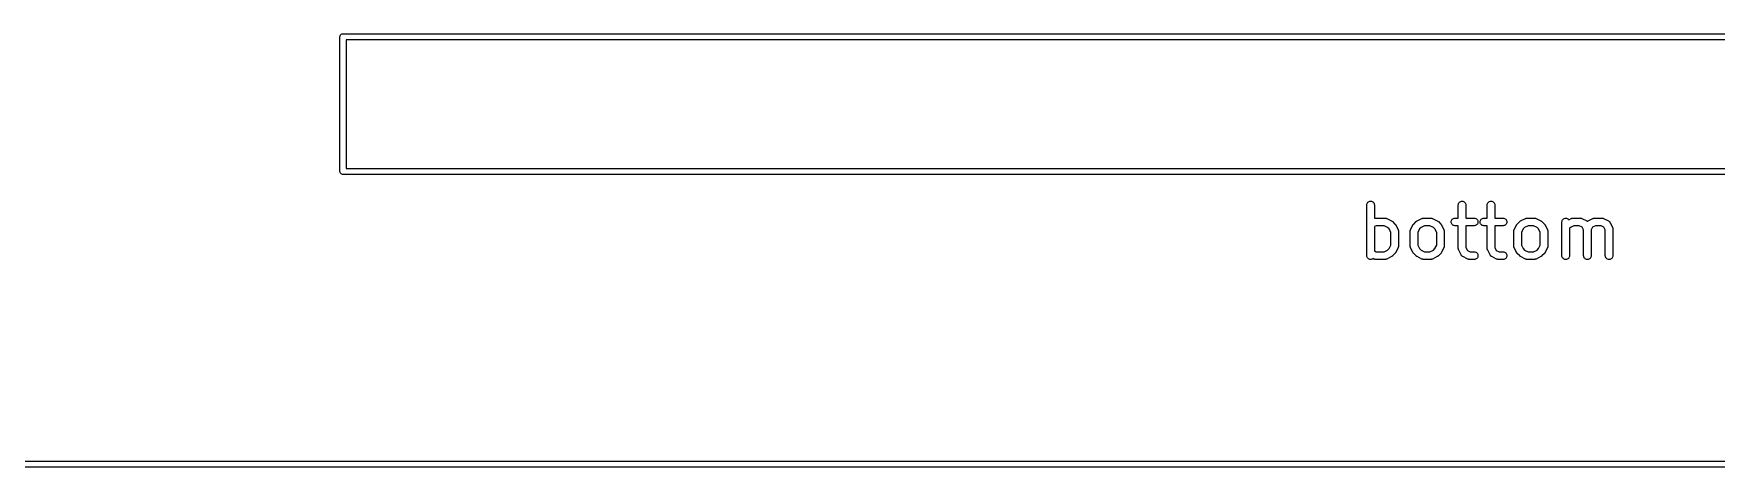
# Model space of a CAD drawing. Extents: x 60 to 191, y -145 to -39.
# Drawn here: x 92.89 to 126.14, y -144.84 to -136.28 of the extents above; entities that cross this region are included whole.
import ezdxf

# ---------------------------------------------------------------- set-up
doc = ezdxf.new("R2010")
doc.units = 0
doc.header["$MEASUREMENT"] = 0
doc.layers.add('BLACK', color=7, linetype='CONTINUOUS')

msp = doc.modelspace()

# ---------------------------------------------------------------- linework, layer by layer
at = {"layer": 'BLACK', "linetype": 'CONTINUOUS'}
for p, q in [((98.9397, -136.338), (98.9409, -136.326)), ((98.94, -136.341), (98.9397, -136.338)), ((98.94, -138.995), (98.94, -136.341)), ((98.9409, -136.326), (98.9443, -136.315)), ((98.9443, -136.315), (98.9499, -136.305)), ((98.9499, -136.305), (98.9574, -136.295)), ((98.9574, -136.295), (98.9665, -136.288)), ((98.9665, -136.288), (98.9769, -136.282)), ((98.9769, -136.282), (98.9882, -136.279)), ((98.9882, -136.279), (98.9971, -136.278)), ((98.9971, -136.278), (99, -136.278)), ((99, -136.278), (99.0029, -136.278)), ((99.0029, -136.278), (147.317, -136.278)), ((99.06, -136.398), (99.06, -138.938)), ((147.26, -136.398), (99.06, -136.398)), ((98.9397, -138.998), (98.94, -138.995)), ((98.9409, -139.01), (98.9397, -138.998)), ((98.9443, -139.021), (98.9409, -139.01)), ((99.06, -138.938), (147.26, -138.938)), ((98.9499, -139.031), (98.9443, -139.021)), ((98.9574, -139.041), (98.9499, -139.031)), ((98.9665, -139.048), (98.9574, -139.041)), ((98.9769, -139.054), (98.9665, -139.048)), ((98.9882, -139.057), (98.9769, -139.054)), ((98.9971, -139.058), (98.9882, -139.057)), ((99, -139.058), (98.9971, -139.058)), ((98.9971, -139.058), (98.9971, -139.058)), ((99.0029, -139.058), (99, -139.058)), ((147.317, -139.058), (99.0029, -139.058)), ((119.234, -139.659), (119.235, -139.645)), ((119.234, -139.66), (119.234, -139.659)), ((119.234, -140.66), (119.234, -139.66)), ((119.235, -139.645), (119.24, -139.631)), ((119.24, -139.631), (119.247, -139.618)), ((119.247, -139.618), (119.256, -139.607)), ((119.256, -139.607), (119.268, -139.598)), ((119.268, -139.598), (119.281, -139.591)), ((119.281, -139.591), (119.295, -139.587)), ((119.295, -139.587), (119.309, -139.585)), ((119.309, -139.585), (119.324, -139.587)), ((119.324, -139.587), (119.338, -139.591)), ((119.338, -139.591), (119.351, -139.598)), ((119.351, -139.598), (119.362, -139.608)), ((119.362, -139.608), (119.371, -139.619)), ((119.371, -139.619), (119.378, -139.632)), ((119.378, -139.632), (119.382, -139.646)), ((119.382, -139.646), (119.384, -139.66)), ((119.384, -139.66), (119.384, -139.922)), ((121.043, -139.659), (121.045, -139.645)), ((121.043, -139.66), (121.043, -139.659)), ((121.043, -139.919), (121.043, -139.66)), ((121.045, -139.645), (121.049, -139.631)), ((121.049, -139.631), (121.056, -139.618)), ((121.056, -139.618), (121.066, -139.607)), ((121.066, -139.607), (121.077, -139.598)), ((121.077, -139.598), (121.09, -139.591)), ((121.09, -139.591), (121.104, -139.587)), ((121.104, -139.587), (121.119, -139.585)), ((121.119, -139.585), (121.133, -139.587)), ((121.133, -139.587), (121.147, -139.591)), ((121.147, -139.591), (121.16, -139.598)), ((121.16, -139.598), (121.172, -139.608)), ((121.172, -139.608), (121.181, -139.619)), ((121.181, -139.619), (121.188, -139.632)), ((121.188, -139.632), (121.192, -139.646)), ((121.192, -139.646), (121.193, -139.66)), ((121.193, -139.66), (121.193, -139.919)), ((121.615, -139.659), (121.616, -139.645)), ((121.615, -139.66), (121.615, -139.659)), ((121.615, -139.919), (121.615, -139.66)), ((121.616, -139.645), (121.621, -139.631)), ((121.621, -139.631), (121.628, -139.618)), ((121.628, -139.618), (121.637, -139.607)), ((121.637, -139.607), (121.649, -139.598)), ((121.649, -139.598), (121.662, -139.591)), ((121.662, -139.591), (121.676, -139.587)), ((121.676, -139.587), (121.69, -139.585)), ((121.69, -139.585), (121.705, -139.587)), ((121.705, -139.587), (121.719, -139.591)), ((121.719, -139.591), (121.732, -139.598)), ((121.732, -139.598), (121.743, -139.608)), ((121.743, -139.608), (121.752, -139.619)), ((121.752, -139.619), (121.759, -139.632)), ((121.759, -139.632), (121.763, -139.646)), ((121.763, -139.646), (121.765, -139.66)), ((121.765, -139.66), (121.765, -139.919)), ((119.384, -139.922), (119.385, -139.921)), ((119.385, -139.921), (119.387, -139.921)), ((119.387, -139.921), (119.39, -139.92)), ((119.39, -139.92), (119.395, -139.92)), ((119.395, -139.92), (119.4, -139.919)), ((119.4, -139.919), (119.402, -139.919)), ((119.402, -139.919), (119.404, -139.919)), ((119.404, -139.919), (119.595, -139.919)), ((119.595, -139.919), (119.596, -139.919)), ((119.596, -139.919), (119.598, -139.919)), ((119.598, -139.919), (119.6, -139.919)), ((119.6, -139.919), (119.605, -139.92)), ((119.605, -139.92), (119.61, -139.92)), ((119.61, -139.92), (119.612, -139.921)), ((119.612, -139.921), (119.614, -139.921)), ((119.614, -139.921), (119.619, -139.923)), ((119.619, -139.923), (119.624, -139.925)), ((119.624, -139.925), (119.626, -139.926)), ((119.626, -139.926), (119.628, -139.927)), ((119.628, -139.927), (119.723, -139.974)), ((119.723, -139.974), (119.724, -139.975)), ((119.724, -139.975), (119.728, -139.977)), ((119.728, -139.977), (119.732, -139.979)), ((119.732, -139.979), (119.734, -139.981)), ((119.734, -139.981), (119.737, -139.983)), ((119.737, -139.983), (119.74, -139.986)), ((119.74, -139.986), (119.743, -139.988)), ((119.743, -139.988), (119.79, -140.036)), ((120.161, -140.036), (120.208, -139.988)), ((120.208, -139.988), (120.209, -139.988)), ((120.209, -139.988), (120.212, -139.985)), ((120.212, -139.985), (120.215, -139.982)), ((120.215, -139.982), (120.218, -139.98)), ((120.218, -139.98), (120.22, -139.978)), ((120.22, -139.978), (120.224, -139.976)), ((120.224, -139.976), (120.228, -139.974)), ((120.228, -139.974), (120.323, -139.927)), ((120.323, -139.927), (120.324, -139.926)), ((120.324, -139.926), (120.326, -139.925)), ((120.326, -139.925), (120.328, -139.924)), ((120.328, -139.924), (120.333, -139.923)), ((120.333, -139.923), (120.338, -139.921)), ((120.338, -139.921), (120.34, -139.921)), ((120.34, -139.921), (120.342, -139.92)), ((120.342, -139.92), (120.347, -139.92)), ((120.347, -139.92), (120.352, -139.919)), ((120.352, -139.919), (120.354, -139.919)), ((120.354, -139.919), (120.356, -139.919)), ((120.356, -139.919), (120.499, -139.919)), ((120.499, -139.919), (120.5, -139.919)), ((120.5, -139.919), (120.503, -139.919)), ((120.503, -139.919), (120.505, -139.919)), ((120.505, -139.919), (120.51, -139.92)), ((120.51, -139.92), (120.515, -139.92)), ((120.515, -139.92), (120.517, -139.921)), ((120.517, -139.921), (120.519, -139.921)), ((120.519, -139.921), (120.524, -139.923)), ((120.524, -139.923), (120.529, -139.925)), ((120.529, -139.925), (120.531, -139.926)), ((120.531, -139.926), (120.533, -139.927)), ((120.533, -139.927), (120.628, -139.974)), ((120.628, -139.974), (120.629, -139.975)), ((120.629, -139.975), (120.633, -139.977)), ((120.633, -139.977), (120.636, -139.979)), ((120.636, -139.979), (120.639, -139.981)), ((120.639, -139.981), (120.641, -139.983)), ((120.641, -139.983), (120.644, -139.986)), ((120.644, -139.986), (120.648, -139.988)), ((120.648, -139.988), (120.695, -140.036)), ((120.901, -139.993), (120.902, -139.979)), ((120.902, -140.008), (120.901, -139.993)), ((120.902, -139.979), (120.906, -139.965)), ((120.906, -140.022), (120.902, -140.008)), ((120.906, -139.965), (120.913, -139.952)), ((120.913, -139.952), (120.923, -139.94)), ((120.923, -139.94), (120.934, -139.931)), ((120.934, -139.931), (120.947, -139.924)), ((120.947, -139.924), (120.961, -139.92)), ((120.961, -139.92), (120.976, -139.919)), ((120.976, -139.919), (121.043, -139.919)), ((121.193, -139.919), (121.356, -139.919)), ((121.356, -139.919), (121.358, -139.919)), ((121.358, -139.919), (121.372, -139.92)), ((121.372, -139.92), (121.386, -139.925)), ((121.386, -139.925), (121.399, -139.932)), ((121.399, -139.932), (121.41, -139.941)), ((121.41, -139.941), (121.419, -139.953)), ((121.419, -139.953), (121.426, -139.966)), ((121.426, -139.966), (121.43, -139.98)), ((121.43, -140.009), (121.426, -140.023)), ((121.43, -139.98), (121.431, -139.994)), ((121.431, -139.994), (121.43, -140.009)), ((121.472, -139.993), (121.473, -139.979)), ((121.473, -140.008), (121.472, -139.993)), ((121.473, -139.979), (121.478, -139.965)), ((121.477, -140.022), (121.473, -140.008)), ((121.478, -139.965), (121.485, -139.952)), ((121.485, -139.952), (121.494, -139.94)), ((121.494, -139.94), (121.505, -139.931)), ((121.505, -139.931), (121.518, -139.924)), ((121.518, -139.924), (121.532, -139.92)), ((121.532, -139.92), (121.547, -139.919)), ((121.547, -139.919), (121.615, -139.919)), ((121.765, -139.919), (121.928, -139.919)), ((121.928, -139.919), (121.929, -139.919)), ((121.929, -139.919), (121.943, -139.92)), ((121.943, -139.92), (121.957, -139.925)), ((121.957, -139.925), (121.97, -139.932)), ((121.97, -139.932), (121.981, -139.941)), ((121.981, -139.941), (121.991, -139.953)), ((121.991, -139.953), (121.997, -139.966)), ((121.997, -139.966), (122.002, -139.98)), ((122.001, -140.009), (121.997, -140.023)), ((122.003, -139.994), (122.001, -140.009)), ((122.002, -139.98), (122.003, -139.994)), ((122.208, -140.036), (122.256, -139.988)), ((122.256, -139.988), (122.257, -139.988)), ((122.257, -139.988), (122.26, -139.985)), ((122.26, -139.985), (122.263, -139.982)), ((122.263, -139.982), (122.266, -139.98)), ((122.266, -139.98), (122.268, -139.978)), ((122.268, -139.978), (122.272, -139.976)), ((122.272, -139.976), (122.275, -139.974)), ((122.275, -139.974), (122.371, -139.927)), ((122.371, -139.926), (122.374, -139.925)), ((122.371, -139.927), (122.371, -139.926)), ((122.374, -139.925), (122.376, -139.924)), ((122.376, -139.924), (122.38, -139.923)), ((122.38, -139.923), (122.385, -139.921)), ((122.385, -139.921), (122.387, -139.921)), ((122.387, -139.921), (122.39, -139.92)), ((122.39, -139.92), (122.395, -139.92)), ((122.395, -139.92), (122.4, -139.919)), ((122.4, -139.919), (122.402, -139.919)), ((122.402, -139.919), (122.404, -139.919)), ((122.404, -139.919), (122.547, -139.919)), ((122.547, -139.919), (122.548, -139.919)), ((122.548, -139.919), (122.55, -139.919)), ((122.55, -139.919), (122.552, -139.919)), ((122.552, -139.919), (122.557, -139.92)), ((122.557, -139.92), (122.563, -139.92)), ((122.563, -139.92), (122.565, -139.921)), ((122.565, -139.921), (122.567, -139.921)), ((122.567, -139.921), (122.572, -139.923)), ((122.572, -139.923), (122.576, -139.925)), ((122.576, -139.925), (122.578, -139.926)), ((122.578, -139.926), (122.58, -139.927)), ((122.58, -139.927), (122.676, -139.974)), ((122.676, -139.974), (122.677, -139.975)), ((122.677, -139.975), (122.68, -139.977)), ((122.68, -139.977), (122.684, -139.979)), ((122.684, -139.979), (122.686, -139.981)), ((122.686, -139.981), (122.689, -139.983)), ((122.689, -139.983), (122.692, -139.986)), ((122.692, -139.986), (122.695, -139.988)), ((122.695, -139.988), (122.743, -140.036)), ((123.091, -139.993), (123.093, -139.978)), ((123.091, -139.994), (123.091, -139.993)), ((123.091, -140.66), (123.091, -139.994)), ((123.093, -139.978), (123.097, -139.964)), ((123.097, -139.964), (123.104, -139.951)), ((123.104, -139.951), (123.114, -139.94)), ((123.114, -139.94), (123.125, -139.931)), ((123.125, -139.931), (123.138, -139.924)), ((123.138, -139.924), (123.152, -139.92)), ((123.152, -139.92), (123.167, -139.919)), ((123.167, -139.919), (123.181, -139.92)), ((123.181, -139.92), (123.195, -139.925)), ((123.195, -139.925), (123.208, -139.932)), ((123.208, -139.932), (123.219, -139.941)), ((123.219, -139.941), (123.227, -139.951)), ((123.227, -139.951), (123.275, -139.927)), ((123.275, -139.927), (123.276, -139.926)), ((123.276, -139.926), (123.278, -139.925)), ((123.278, -139.925), (123.28, -139.924)), ((123.28, -139.924), (123.285, -139.923)), ((123.285, -139.923), (123.29, -139.921)), ((123.29, -139.921), (123.292, -139.921)), ((123.292, -139.921), (123.294, -139.92)), ((123.294, -139.92), (123.299, -139.92)), ((123.299, -139.92), (123.304, -139.919)), ((123.304, -139.919), (123.307, -139.919)), ((123.307, -139.919), (123.309, -139.919)), ((123.309, -139.919), (123.452, -139.919)), ((123.452, -139.919), (123.453, -139.919)), ((123.453, -139.919), (123.455, -139.919)), ((123.455, -139.919), (123.457, -139.919)), ((123.457, -139.919), (123.462, -139.92)), ((123.462, -139.92), (123.467, -139.92)), ((123.467, -139.92), (123.469, -139.921)), ((123.469, -139.921), (123.472, -139.921)), ((123.472, -139.921), (123.476, -139.923)), ((123.476, -139.923), (123.481, -139.925)), ((123.481, -139.925), (123.483, -139.926)), ((123.483, -139.926), (123.485, -139.927)), ((123.485, -139.927), (123.58, -139.974)), ((123.58, -139.974), (123.581, -139.975)), ((123.581, -139.975), (123.583, -139.976)), ((123.583, -139.976), (123.584, -139.976)), ((123.584, -139.976), (123.589, -139.98)), ((123.589, -139.98), (123.594, -139.983)), ((123.594, -139.983), (123.595, -139.984)), ((123.595, -139.983), (123.596, -139.982)), ((123.595, -139.984), (123.595, -139.983)), ((123.596, -139.982), (123.601, -139.979)), ((123.601, -139.979), (123.606, -139.976)), ((123.606, -139.976), (123.607, -139.975)), ((123.607, -139.975), (123.609, -139.974)), ((123.609, -139.974), (123.704, -139.927)), ((123.704, -139.927), (123.705, -139.926)), ((123.705, -139.926), (123.707, -139.925)), ((123.707, -139.925), (123.709, -139.924)), ((123.709, -139.924), (123.714, -139.923)), ((123.714, -139.923), (123.719, -139.921)), ((123.719, -139.921), (123.721, -139.921)), ((123.721, -139.921), (123.723, -139.92)), ((123.723, -139.92), (123.728, -139.92)), ((123.728, -139.92), (123.733, -139.919)), ((123.733, -139.919), (123.735, -139.919)), ((123.735, -139.919), (123.737, -139.919)), ((123.737, -139.919), (123.88, -139.919)), ((123.88, -139.919), (123.881, -139.919)), ((123.881, -139.919), (123.884, -139.919)), ((123.884, -139.919), (123.886, -139.919)), ((123.886, -139.919), (123.891, -139.92)), ((123.891, -139.92), (123.896, -139.92)), ((123.896, -139.92), (123.898, -139.921)), ((123.898, -139.921), (123.9, -139.921)), ((123.9, -139.921), (123.905, -139.923)), ((123.905, -139.923), (123.91, -139.925)), ((123.91, -139.925), (123.912, -139.926)), ((123.912, -139.926), (123.914, -139.927)), ((123.914, -139.927), (124.009, -139.974)), ((124.009, -139.974), (124.01, -139.975)), ((124.01, -139.975), (124.011, -139.976)), ((124.011, -139.976), (124.013, -139.976)), ((124.013, -139.976), (124.017, -139.98)), ((124.017, -139.98), (124.022, -139.983)), ((124.022, -139.983), (124.023, -139.984)), ((124.023, -139.984), (124.025, -139.985)), ((124.025, -139.985), (124.029, -139.989)), ((124.029, -139.989), (124.033, -139.993)), ((124.033, -139.993), (124.034, -139.994)), ((124.034, -139.994), (124.035, -139.995)), ((124.035, -139.995), (124.038, -140)), ((124.038, -140), (124.041, -140.005)), ((124.041, -140.005), (124.042, -140.006)), ((124.042, -140.006), (124.043, -140.008)), ((124.043, -140.008), (124.09, -140.103)), ((119.422, -140.069), (119.384, -140.088)), ((119.384, -140.088), (119.384, -140.566)), ((119.577, -140.069), (119.422, -140.069)), ((119.645, -140.103), (119.577, -140.069)), ((119.676, -140.133), (119.645, -140.103)), ((119.71, -140.202), (119.676, -140.133)), ((119.71, -140.452), (119.71, -140.202)), ((119.79, -140.036), (119.791, -140.037)), ((119.791, -140.037), (119.794, -140.04)), ((119.794, -140.04), (119.797, -140.043)), ((119.797, -140.043), (119.798, -140.046)), ((119.798, -140.046), (119.8, -140.048)), ((119.8, -140.048), (119.802, -140.052)), ((119.802, -140.052), (119.805, -140.055)), ((119.805, -140.055), (119.852, -140.151)), ((119.852, -140.151), (119.853, -140.152)), ((119.853, -140.152), (119.853, -140.154)), ((119.853, -140.154), (119.854, -140.156)), ((119.854, -140.156), (119.856, -140.161)), ((119.856, -140.161), (119.858, -140.165)), ((119.858, -140.165), (119.858, -140.168)), ((119.858, -140.168), (119.859, -140.17)), ((119.859, -140.17), (119.859, -140.175)), ((119.859, -140.175), (119.86, -140.18)), ((119.86, -140.18), (119.86, -140.182)), ((119.86, -140.182), (119.86, -140.184)), ((119.86, -140.184), (119.86, -140.47)), ((120.091, -140.179), (120.092, -140.174)), ((120.091, -140.181), (120.091, -140.179)), ((120.091, -140.183), (120.091, -140.181)), ((120.091, -140.184), (120.091, -140.183)), ((120.091, -140.47), (120.091, -140.184)), ((120.092, -140.174), (120.093, -140.169)), ((120.093, -140.166), (120.094, -140.164)), ((120.093, -140.169), (120.093, -140.166)), ((120.094, -140.164), (120.096, -140.16)), ((120.096, -140.16), (120.097, -140.155)), ((120.097, -140.155), (120.098, -140.153)), ((120.098, -140.153), (120.099, -140.151)), ((120.099, -140.151), (120.147, -140.055)), ((120.147, -140.054), (120.149, -140.051)), ((120.147, -140.055), (120.147, -140.054)), ((120.149, -140.051), (120.151, -140.047)), ((120.151, -140.047), (120.153, -140.045)), ((120.153, -140.045), (120.155, -140.042)), ((120.155, -140.042), (120.158, -140.039)), ((120.158, -140.039), (120.161, -140.036)), ((120.275, -140.133), (120.241, -140.202)), ((120.241, -140.202), (120.241, -140.452)), ((120.306, -140.103), (120.275, -140.133)), ((120.374, -140.069), (120.306, -140.103)), ((120.482, -140.069), (120.374, -140.069)), ((120.55, -140.103), (120.482, -140.069)), ((120.581, -140.133), (120.55, -140.103)), ((120.615, -140.202), (120.581, -140.133)), ((120.615, -140.452), (120.615, -140.202)), ((120.695, -140.036), (120.696, -140.037)), ((120.696, -140.037), (120.699, -140.04)), ((120.699, -140.04), (120.701, -140.043)), ((120.701, -140.043), (120.703, -140.046)), ((120.703, -140.046), (120.705, -140.048)), ((120.705, -140.048), (120.707, -140.052)), ((120.707, -140.052), (120.709, -140.055)), ((120.709, -140.055), (120.757, -140.151)), ((120.757, -140.151), (120.757, -140.152)), ((120.757, -140.152), (120.758, -140.154)), ((120.758, -140.154), (120.759, -140.156)), ((120.759, -140.156), (120.761, -140.161)), ((120.761, -140.161), (120.762, -140.165)), ((120.762, -140.165), (120.763, -140.168)), ((120.763, -140.168), (120.763, -140.17)), ((120.763, -140.17), (120.764, -140.175)), ((120.764, -140.175), (120.765, -140.18)), ((120.765, -140.18), (120.765, -140.182)), ((120.765, -140.182), (120.765, -140.184)), ((120.765, -140.184), (120.765, -140.47)), ((120.913, -140.035), (120.906, -140.022)), ((120.922, -140.046), (120.913, -140.035)), ((120.933, -140.056), (120.922, -140.046)), ((120.946, -140.063), (120.933, -140.056)), ((120.96, -140.067), (120.946, -140.063)), ((120.974, -140.069), (120.96, -140.067)), ((120.976, -140.069), (120.974, -140.069)), ((121.043, -140.069), (120.976, -140.069)), ((121.043, -140.518), (121.043, -140.069)), ((121.356, -140.069), (121.193, -140.069)), ((121.193, -140.069), (121.193, -140.5)), ((121.371, -140.067), (121.356, -140.069)), ((121.385, -140.063), (121.371, -140.067)), ((121.398, -140.056), (121.385, -140.063)), ((121.409, -140.047), (121.398, -140.056)), ((121.419, -140.036), (121.409, -140.047)), ((121.426, -140.023), (121.419, -140.036)), ((121.484, -140.035), (121.477, -140.022)), ((121.493, -140.046), (121.484, -140.035)), ((121.505, -140.056), (121.493, -140.046)), ((121.517, -140.063), (121.505, -140.056)), ((121.531, -140.067), (121.517, -140.063)), ((121.546, -140.069), (121.531, -140.067)), ((121.547, -140.069), (121.546, -140.069)), ((121.615, -140.069), (121.547, -140.069)), ((121.615, -140.518), (121.615, -140.069)), ((121.928, -140.069), (121.765, -140.069)), ((121.765, -140.069), (121.765, -140.5)), ((121.942, -140.067), (121.928, -140.069)), ((121.956, -140.063), (121.942, -140.067)), ((121.969, -140.056), (121.956, -140.063)), ((121.981, -140.047), (121.969, -140.056)), ((121.99, -140.036), (121.981, -140.047)), ((121.997, -140.023), (121.99, -140.036)), ((122.139, -140.179), (122.14, -140.174)), ((122.139, -140.181), (122.139, -140.179)), ((122.139, -140.183), (122.139, -140.181)), ((122.139, -140.184), (122.139, -140.183)), ((122.139, -140.47), (122.139, -140.184)), ((122.14, -140.169), (122.141, -140.166)), ((122.14, -140.174), (122.14, -140.169)), ((122.141, -140.164), (122.143, -140.16)), ((122.141, -140.166), (122.141, -140.164)), ((122.143, -140.16), (122.145, -140.155)), ((122.145, -140.155), (122.146, -140.153)), ((122.146, -140.153), (122.147, -140.151)), ((122.147, -140.151), (122.194, -140.055)), ((122.194, -140.055), (122.195, -140.054)), ((122.195, -140.054), (122.197, -140.051)), ((122.197, -140.051), (122.199, -140.047)), ((122.199, -140.047), (122.201, -140.045)), ((122.201, -140.045), (122.203, -140.042)), ((122.203, -140.042), (122.206, -140.039)), ((122.206, -140.039), (122.208, -140.036)), ((122.323, -140.133), (122.289, -140.202)), ((122.289, -140.202), (122.289, -140.452)), ((122.353, -140.103), (122.323, -140.133)), ((122.422, -140.069), (122.353, -140.103)), ((122.529, -140.069), (122.422, -140.069)), ((122.598, -140.103), (122.529, -140.069)), ((122.628, -140.133), (122.598, -140.103)), ((122.662, -140.202), (122.628, -140.133)), ((122.662, -140.452), (122.662, -140.202)), ((122.743, -140.036), (122.744, -140.037)), ((122.744, -140.037), (122.746, -140.04)), ((122.746, -140.04), (122.749, -140.043)), ((122.749, -140.043), (122.751, -140.046)), ((122.751, -140.046), (122.753, -140.048)), ((122.753, -140.048), (122.755, -140.052)), ((122.755, -140.052), (122.757, -140.055)), ((122.757, -140.055), (122.805, -140.151)), ((122.805, -140.151), (122.805, -140.152)), ((122.805, -140.152), (122.806, -140.154)), ((122.806, -140.154), (122.807, -140.156)), ((122.807, -140.156), (122.808, -140.161)), ((122.808, -140.161), (122.81, -140.165)), ((122.81, -140.165), (122.81, -140.168)), ((122.81, -140.168), (122.811, -140.17)), ((122.811, -140.17), (122.812, -140.175)), ((122.812, -140.175), (122.812, -140.18)), ((122.812, -140.18), (122.812, -140.182)), ((122.812, -140.182), (122.812, -140.184)), ((122.812, -140.184), (122.812, -140.47)), ((123.258, -140.103), (123.241, -140.12)), ((123.241, -140.12), (123.241, -140.66)), ((123.327, -140.069), (123.258, -140.103)), ((123.434, -140.069), (123.327, -140.069)), ((123.491, -140.097), (123.434, -140.069)), ((123.52, -140.154), (123.491, -140.097)), ((123.52, -140.66), (123.52, -140.154)), ((123.698, -140.097), (123.67, -140.154)), ((123.67, -140.154), (123.67, -140.66)), ((123.755, -140.069), (123.698, -140.097)), ((123.863, -140.069), (123.755, -140.069)), ((123.92, -140.097), (123.863, -140.069)), ((123.948, -140.154), (123.92, -140.097)), ((123.948, -140.66), (123.948, -140.154)), ((124.09, -140.103), (124.091, -140.104)), ((124.091, -140.104), (124.091, -140.106)), ((124.091, -140.106), (124.092, -140.108)), ((124.092, -140.108), (124.094, -140.113)), ((124.094, -140.113), (124.096, -140.118)), ((124.096, -140.118), (124.096, -140.12)), ((124.096, -140.12), (124.097, -140.122)), ((124.097, -140.122), (124.097, -140.127)), ((124.097, -140.127), (124.098, -140.132)), ((124.098, -140.132), (124.098, -140.134)), ((124.098, -140.134), (124.098, -140.137)), ((124.098, -140.137), (124.098, -140.66)), ((119.235, -140.675), (119.234, -140.66)), ((119.384, -140.566), (119.422, -140.585)), ((119.422, -140.585), (119.577, -140.585)), ((119.577, -140.585), (119.645, -140.551)), ((119.645, -140.551), (119.676, -140.521)), ((119.676, -140.521), (119.71, -140.452)), ((119.733, -140.674), (119.731, -140.676)), ((119.736, -140.672), (119.733, -140.674)), ((119.739, -140.669), (119.736, -140.672)), ((119.742, -140.667), (119.739, -140.669)), ((119.743, -140.666), (119.742, -140.667)), ((119.79, -140.618), (119.743, -140.666)), ((119.793, -140.615), (119.79, -140.618)), ((119.796, -140.612), (119.793, -140.615)), ((119.798, -140.609), (119.796, -140.612)), ((119.8, -140.607), (119.798, -140.609)), ((119.802, -140.603), (119.8, -140.607)), ((119.804, -140.6), (119.802, -140.603)), ((119.805, -140.599), (119.804, -140.6)), ((119.852, -140.503), (119.805, -140.599)), ((119.853, -140.501), (119.852, -140.503)), ((119.854, -140.499), (119.853, -140.501)), ((119.856, -140.495), (119.854, -140.499)), ((119.857, -140.49), (119.856, -140.495)), ((119.858, -140.488), (119.857, -140.49)), ((119.859, -140.48), (119.858, -140.485)), ((119.858, -140.485), (119.858, -140.488)), ((119.86, -140.475), (119.859, -140.48)), ((119.86, -140.47), (119.86, -140.471)), ((119.86, -140.471), (119.86, -140.473)), ((119.86, -140.473), (119.86, -140.475)), ((120.091, -140.472), (120.091, -140.47)), ((120.091, -140.474), (120.091, -140.472)), ((120.092, -140.479), (120.091, -140.474)), ((120.092, -140.484), (120.092, -140.479)), ((120.093, -140.487), (120.092, -140.484)), ((120.093, -140.489), (120.093, -140.487)), ((120.095, -140.494), (120.093, -140.489)), ((120.097, -140.498), (120.095, -140.494)), ((120.098, -140.5), (120.097, -140.498)), ((120.098, -140.503), (120.098, -140.5)), ((120.099, -140.503), (120.098, -140.503)), ((120.147, -140.599), (120.099, -140.503)), ((120.149, -140.602), (120.147, -140.599)), ((120.151, -140.606), (120.149, -140.602)), ((120.153, -140.608), (120.151, -140.606)), ((120.154, -140.611), (120.153, -140.608)), ((120.157, -140.614), (120.154, -140.611)), ((120.16, -140.617), (120.157, -140.614)), ((120.161, -140.618), (120.16, -140.617)), ((120.208, -140.666), (120.161, -140.618)), ((120.211, -140.668), (120.208, -140.666)), ((120.214, -140.671), (120.211, -140.668)), ((120.217, -140.673), (120.214, -140.671)), ((120.22, -140.675), (120.217, -140.673)), ((120.241, -140.452), (120.275, -140.521)), ((120.275, -140.521), (120.306, -140.551)), ((120.306, -140.551), (120.374, -140.585)), ((120.374, -140.585), (120.482, -140.585)), ((120.482, -140.585), (120.55, -140.551)), ((120.55, -140.551), (120.581, -140.521)), ((120.581, -140.521), (120.615, -140.452)), ((120.638, -140.674), (120.635, -140.676)), ((120.641, -140.672), (120.638, -140.674)), ((120.644, -140.669), (120.641, -140.672)), ((120.647, -140.667), (120.644, -140.669)), ((120.648, -140.666), (120.647, -140.667)), ((120.695, -140.618), (120.648, -140.666)), ((120.698, -140.615), (120.695, -140.618)), ((120.701, -140.612), (120.698, -140.615)), ((120.703, -140.609), (120.701, -140.612)), ((120.705, -140.607), (120.703, -140.609)), ((120.707, -140.603), (120.705, -140.607)), ((120.709, -140.6), (120.707, -140.603)), ((120.757, -140.503), (120.709, -140.599)), ((120.709, -140.599), (120.709, -140.6)), ((120.758, -140.501), (120.757, -140.503)), ((120.759, -140.499), (120.758, -140.501)), ((120.76, -140.495), (120.759, -140.499)), ((120.762, -140.49), (120.76, -140.495)), ((120.763, -140.488), (120.762, -140.49)), ((120.764, -140.48), (120.763, -140.485)), ((120.763, -140.485), (120.763, -140.488)), ((120.765, -140.475), (120.764, -140.48)), ((120.765, -140.47), (120.765, -140.471)), ((120.765, -140.471), (120.765, -140.473)), ((120.765, -140.473), (120.765, -140.475)), ((121.044, -140.52), (121.043, -140.518)), ((121.044, -140.522), (121.044, -140.52)), ((121.044, -140.527), (121.044, -140.522)), ((121.045, -140.532), (121.044, -140.527)), ((121.045, -140.534), (121.045, -140.532)), ((121.046, -140.536), (121.045, -140.534)), ((121.048, -140.541), (121.046, -140.536)), ((121.049, -140.546), (121.048, -140.541)), ((121.05, -140.548), (121.049, -140.546)), ((121.051, -140.55), (121.05, -140.548)), ((121.051, -140.551), (121.051, -140.55)), ((121.099, -140.646), (121.051, -140.551)), ((121.1, -140.648), (121.099, -140.646)), ((121.1, -140.649), (121.1, -140.648)), ((121.104, -140.654), (121.1, -140.649)), ((121.107, -140.659), (121.104, -140.654)), ((121.108, -140.66), (121.107, -140.659)), ((121.109, -140.661), (121.108, -140.66)), ((121.113, -140.665), (121.109, -140.661)), ((121.117, -140.669), (121.113, -140.665)), ((121.118, -140.67), (121.117, -140.669)), ((121.119, -140.671), (121.118, -140.67)), ((121.124, -140.675), (121.119, -140.671)), ((121.193, -140.5), (121.222, -140.557)), ((121.222, -140.557), (121.279, -140.585)), ((121.279, -140.585), (121.356, -140.585)), ((121.356, -140.585), (121.358, -140.585)), ((121.358, -140.585), (121.372, -140.587)), ((121.372, -140.587), (121.386, -140.591)), ((121.386, -140.591), (121.399, -140.598)), ((121.399, -140.598), (121.41, -140.608)), ((121.41, -140.608), (121.419, -140.619)), ((121.419, -140.619), (121.426, -140.632)), ((121.426, -140.632), (121.43, -140.646)), ((121.43, -140.646), (121.431, -140.661)), ((121.431, -140.661), (121.43, -140.675)), ((121.615, -140.52), (121.615, -140.518)), ((121.615, -140.522), (121.615, -140.52)), ((121.616, -140.527), (121.615, -140.522)), ((121.616, -140.532), (121.616, -140.527)), ((121.617, -140.534), (121.616, -140.532)), ((121.617, -140.536), (121.617, -140.534)), ((121.619, -140.541), (121.617, -140.536)), ((121.62, -140.546), (121.619, -140.541)), ((121.622, -140.548), (121.62, -140.546)), ((121.622, -140.55), (121.622, -140.548)), ((121.623, -140.551), (121.622, -140.55)), ((121.67, -140.646), (121.623, -140.551)), ((121.671, -140.648), (121.67, -140.646)), ((121.672, -140.649), (121.671, -140.648)), ((121.675, -140.654), (121.672, -140.649)), ((121.678, -140.659), (121.675, -140.654)), ((121.679, -140.66), (121.678, -140.659)), ((121.68, -140.661), (121.679, -140.66)), ((121.684, -140.665), (121.68, -140.661)), ((121.688, -140.669), (121.684, -140.665)), ((121.69, -140.67), (121.688, -140.669)), ((121.691, -140.671), (121.69, -140.67)), ((121.695, -140.675), (121.691, -140.671)), ((121.765, -140.5), (121.793, -140.557)), ((121.793, -140.557), (121.85, -140.585)), ((121.85, -140.585), (121.928, -140.585)), ((121.928, -140.585), (121.929, -140.585)), ((121.929, -140.585), (121.943, -140.587)), ((121.943, -140.587), (121.957, -140.591)), ((121.957, -140.591), (121.97, -140.598)), ((121.97, -140.598), (121.981, -140.608)), ((121.981, -140.608), (121.991, -140.619)), ((121.991, -140.619), (121.997, -140.632)), ((121.997, -140.632), (122.002, -140.646)), ((122.003, -140.661), (122.001, -140.675)), ((122.002, -140.646), (122.003, -140.661)), ((122.139, -140.472), (122.139, -140.47)), ((122.139, -140.474), (122.139, -140.472)), ((122.14, -140.479), (122.139, -140.474)), ((122.14, -140.484), (122.14, -140.479)), ((122.141, -140.487), (122.14, -140.484)), ((122.141, -140.489), (122.141, -140.487)), ((122.143, -140.494), (122.141, -140.489)), ((122.144, -140.498), (122.143, -140.494)), ((122.145, -140.5), (122.144, -140.498)), ((122.146, -140.503), (122.145, -140.5)), ((122.147, -140.503), (122.146, -140.503)), ((122.194, -140.599), (122.147, -140.503)), ((122.196, -140.602), (122.194, -140.599)), ((122.198, -140.606), (122.196, -140.602)), ((122.2, -140.608), (122.198, -140.606)), ((122.202, -140.611), (122.2, -140.608)), ((122.205, -140.614), (122.202, -140.611)), ((122.207, -140.617), (122.205, -140.614)), ((122.208, -140.618), (122.207, -140.617)), ((122.256, -140.666), (122.208, -140.618)), ((122.259, -140.668), (122.256, -140.666)), ((122.262, -140.671), (122.259, -140.668)), ((122.265, -140.673), (122.262, -140.671)), ((122.267, -140.675), (122.265, -140.673)), ((122.289, -140.452), (122.323, -140.521)), ((122.323, -140.521), (122.353, -140.551)), ((122.353, -140.551), (122.422, -140.585)), ((122.422, -140.585), (122.529, -140.585)), ((122.529, -140.585), (122.598, -140.551)), ((122.598, -140.551), (122.628, -140.521)), ((122.628, -140.521), (122.662, -140.452)), ((122.685, -140.674), (122.683, -140.676)), ((122.688, -140.672), (122.685, -140.674)), ((122.691, -140.669), (122.688, -140.672)), ((122.694, -140.667), (122.691, -140.669)), ((122.695, -140.666), (122.694, -140.667)), ((122.743, -140.618), (122.695, -140.666)), ((122.746, -140.615), (122.743, -140.618)), ((122.748, -140.612), (122.746, -140.615)), ((122.75, -140.609), (122.748, -140.612)), ((122.752, -140.607), (122.75, -140.609)), ((122.754, -140.603), (122.752, -140.607)), ((122.756, -140.6), (122.754, -140.603)), ((122.757, -140.599), (122.756, -140.6)), ((122.805, -140.503), (122.757, -140.599)), ((122.806, -140.499), (122.805, -140.501)), ((122.805, -140.501), (122.805, -140.503)), ((122.808, -140.495), (122.806, -140.499)), ((122.81, -140.49), (122.808, -140.495)), ((122.811, -140.485), (122.81, -140.488)), ((122.81, -140.488), (122.81, -140.49)), ((122.812, -140.475), (122.811, -140.48)), ((122.811, -140.48), (122.811, -140.485)), ((122.812, -140.47), (122.812, -140.471)), ((122.812, -140.471), (122.812, -140.473)), ((122.812, -140.473), (122.812, -140.475)), ((123.092, -140.675), (123.091, -140.66)), ((123.241, -140.661), (123.239, -140.676)), ((123.241, -140.66), (123.241, -140.661)), ((123.521, -140.675), (123.52, -140.66)), ((123.67, -140.661), (123.668, -140.676)), ((123.67, -140.66), (123.67, -140.661)), ((123.95, -140.675), (123.948, -140.66)), ((124.098, -140.661), (124.097, -140.676)), ((124.098, -140.66), (124.098, -140.661)), ((119.24, -140.689), (119.235, -140.675)), ((119.246, -140.702), (119.24, -140.689)), ((119.256, -140.713), (119.246, -140.702)), ((119.267, -140.723), (119.256, -140.713)), ((119.28, -140.73), (119.267, -140.723)), ((119.294, -140.734), (119.28, -140.73)), ((119.308, -140.735), (119.294, -140.734)), ((119.323, -140.734), (119.308, -140.735)), ((119.337, -140.73), (119.323, -140.734)), ((119.35, -140.723), (119.337, -140.73)), ((119.355, -140.719), (119.35, -140.723)), ((119.371, -140.727), (119.355, -140.719)), ((119.373, -140.728), (119.371, -140.727)), ((119.375, -140.729), (119.373, -140.728)), ((119.379, -140.731), (119.375, -140.729)), ((119.384, -140.733), (119.379, -140.731)), ((119.386, -140.733), (119.384, -140.733)), ((119.389, -140.734), (119.386, -140.733)), ((119.394, -140.734), (119.389, -140.734)), ((119.399, -140.735), (119.394, -140.734)), ((119.401, -140.735), (119.399, -140.735)), ((119.403, -140.735), (119.401, -140.735)), ((119.404, -140.735), (119.403, -140.735)), ((119.595, -140.735), (119.404, -140.735)), ((119.597, -140.735), (119.595, -140.735)), ((119.599, -140.735), (119.597, -140.735)), ((119.604, -140.734), (119.599, -140.735)), ((119.609, -140.734), (119.604, -140.734)), ((119.611, -140.733), (119.609, -140.734)), ((119.613, -140.733), (119.611, -140.733)), ((119.618, -140.731), (119.613, -140.733)), ((119.623, -140.73), (119.618, -140.731)), ((119.625, -140.729), (119.623, -140.73)), ((119.627, -140.728), (119.625, -140.729)), ((119.628, -140.727), (119.627, -140.728)), ((119.723, -140.68), (119.628, -140.727)), ((119.727, -140.678), (119.723, -140.68)), ((119.731, -140.676), (119.727, -140.678)), ((120.223, -140.677), (120.22, -140.675)), ((120.227, -140.679), (120.223, -140.677)), ((120.228, -140.68), (120.227, -140.679)), ((120.323, -140.727), (120.228, -140.68)), ((120.325, -140.728), (120.323, -140.727)), ((120.327, -140.729), (120.325, -140.728)), ((120.332, -140.731), (120.327, -140.729)), ((120.337, -140.733), (120.332, -140.731)), ((120.339, -140.733), (120.337, -140.733)), ((120.341, -140.734), (120.339, -140.733)), ((120.346, -140.734), (120.341, -140.734)), ((120.351, -140.735), (120.346, -140.734)), ((120.353, -140.735), (120.351, -140.735)), ((120.355, -140.735), (120.353, -140.735)), ((120.356, -140.735), (120.355, -140.735)), ((120.499, -140.735), (120.356, -140.735)), ((120.502, -140.735), (120.499, -140.735)), ((120.504, -140.735), (120.502, -140.735)), ((120.509, -140.734), (120.504, -140.735)), ((120.514, -140.734), (120.509, -140.734)), ((120.516, -140.733), (120.514, -140.734)), ((120.518, -140.733), (120.516, -140.733)), ((120.523, -140.731), (120.518, -140.733)), ((120.528, -140.73), (120.523, -140.731)), ((120.53, -140.729), (120.528, -140.73)), ((120.532, -140.728), (120.53, -140.729)), ((120.533, -140.727), (120.532, -140.728)), ((120.628, -140.68), (120.533, -140.727)), ((120.632, -140.678), (120.628, -140.68)), ((120.635, -140.676), (120.632, -140.678)), ((121.129, -140.678), (121.124, -140.675)), ((121.13, -140.678), (121.129, -140.678)), ((121.132, -140.679), (121.13, -140.678)), ((121.132, -140.68), (121.132, -140.679)), ((121.228, -140.727), (121.132, -140.68)), ((121.23, -140.728), (121.228, -140.727)), ((121.232, -140.729), (121.23, -140.728)), ((121.237, -140.731), (121.232, -140.729)), ((121.241, -140.733), (121.237, -140.731)), ((121.244, -140.733), (121.241, -140.733)), ((121.246, -140.734), (121.244, -140.733)), ((121.251, -140.734), (121.246, -140.734)), ((121.256, -140.735), (121.251, -140.734)), ((121.258, -140.735), (121.256, -140.735)), ((121.26, -140.735), (121.258, -140.735)), ((121.261, -140.735), (121.26, -140.735)), ((121.356, -140.735), (121.261, -140.735)), ((121.371, -140.734), (121.356, -140.735)), ((121.385, -140.73), (121.371, -140.734)), ((121.398, -140.723), (121.385, -140.73)), ((121.409, -140.714), (121.398, -140.723)), ((121.419, -140.702), (121.409, -140.714)), ((121.426, -140.689), (121.419, -140.702)), ((121.43, -140.675), (121.426, -140.689)), ((121.7, -140.678), (121.695, -140.675)), ((121.702, -140.678), (121.7, -140.678)), ((121.703, -140.679), (121.702, -140.678)), ((121.704, -140.68), (121.703, -140.679)), ((121.799, -140.727), (121.704, -140.68)), ((121.801, -140.728), (121.799, -140.727)), ((121.803, -140.729), (121.801, -140.728)), ((121.808, -140.731), (121.803, -140.729)), ((121.813, -140.733), (121.808, -140.731)), ((121.815, -140.733), (121.813, -140.733)), ((121.817, -140.734), (121.815, -140.733)), ((121.822, -140.734), (121.817, -140.734)), ((121.827, -140.735), (121.822, -140.734)), ((121.829, -140.735), (121.827, -140.735)), ((121.832, -140.735), (121.829, -140.735)), ((121.833, -140.735), (121.832, -140.735)), ((121.928, -140.735), (121.833, -140.735)), ((121.942, -140.734), (121.928, -140.735)), ((121.956, -140.73), (121.942, -140.734)), ((121.969, -140.723), (121.956, -140.73)), ((121.981, -140.714), (121.969, -140.723)), ((121.99, -140.702), (121.981, -140.714)), ((121.997, -140.689), (121.99, -140.702)), ((122.001, -140.675), (121.997, -140.689)), ((122.271, -140.677), (122.267, -140.675)), ((122.274, -140.679), (122.271, -140.677)), ((122.275, -140.68), (122.274, -140.679)), ((122.371, -140.727), (122.275, -140.68)), ((122.373, -140.728), (122.371, -140.727)), ((122.375, -140.729), (122.373, -140.728)), ((122.379, -140.731), (122.375, -140.729)), ((122.384, -140.733), (122.379, -140.731)), ((122.386, -140.733), (122.384, -140.733)), ((122.389, -140.734), (122.386, -140.733)), ((122.394, -140.734), (122.389, -140.734)), ((122.399, -140.735), (122.394, -140.734)), ((122.401, -140.735), (122.399, -140.735)), ((122.403, -140.735), (122.401, -140.735)), ((122.404, -140.735), (122.403, -140.735)), ((122.547, -140.735), (122.404, -140.735)), ((122.549, -140.735), (122.547, -140.735)), ((122.551, -140.735), (122.549, -140.735)), ((122.556, -140.734), (122.551, -140.735)), ((122.562, -140.734), (122.556, -140.734)), ((122.564, -140.733), (122.562, -140.734)), ((122.566, -140.733), (122.564, -140.733)), ((122.571, -140.731), (122.566, -140.733)), ((122.576, -140.73), (122.571, -140.731)), ((122.577, -140.729), (122.576, -140.73)), ((122.58, -140.728), (122.577, -140.729)), ((122.676, -140.68), (122.58, -140.727)), ((122.58, -140.727), (122.58, -140.728)), ((122.679, -140.678), (122.676, -140.68)), ((122.683, -140.676), (122.679, -140.678)), ((123.097, -140.689), (123.092, -140.675)), ((123.104, -140.702), (123.097, -140.689)), ((123.113, -140.713), (123.104, -140.702)), ((123.124, -140.723), (123.113, -140.713)), ((123.137, -140.73), (123.124, -140.723)), ((123.151, -140.734), (123.137, -140.73)), ((123.165, -140.735), (123.151, -140.734)), ((123.18, -140.734), (123.165, -140.735)), ((123.194, -140.73), (123.18, -140.734)), ((123.207, -140.723), (123.194, -140.73)), ((123.218, -140.714), (123.207, -140.723)), ((123.228, -140.703), (123.218, -140.714)), ((123.235, -140.69), (123.228, -140.703)), ((123.239, -140.676), (123.235, -140.69)), ((123.525, -140.689), (123.521, -140.675)), ((123.532, -140.702), (123.525, -140.689)), ((123.541, -140.713), (123.532, -140.702)), ((123.553, -140.723), (123.541, -140.713)), ((123.566, -140.73), (123.553, -140.723)), ((123.579, -140.734), (123.566, -140.73)), ((123.594, -140.735), (123.579, -140.734)), ((123.609, -140.734), (123.594, -140.735)), ((123.623, -140.73), (123.609, -140.734)), ((123.636, -140.723), (123.623, -140.73)), ((123.647, -140.714), (123.636, -140.723)), ((123.656, -140.703), (123.647, -140.714)), ((123.664, -140.69), (123.656, -140.703)), ((123.668, -140.676), (123.664, -140.69)), ((123.954, -140.689), (123.95, -140.675)), ((123.961, -140.702), (123.954, -140.689)), ((123.97, -140.713), (123.961, -140.702)), ((123.981, -140.723), (123.97, -140.713)), ((123.994, -140.73), (123.981, -140.723)), ((124.008, -140.734), (123.994, -140.73)), ((124.023, -140.735), (124.008, -140.734)), ((124.037, -140.734), (124.023, -140.735)), ((124.051, -140.73), (124.037, -140.734)), ((124.064, -140.723), (124.051, -140.73)), ((124.076, -140.714), (124.064, -140.723)), ((124.085, -140.703), (124.076, -140.714)), ((124.092, -140.69), (124.085, -140.703)), ((124.097, -140.676), (124.092, -140.69)), ((190.497, -144.84), (59.6929, -144.84)), ((59.75, -144.72), (190.44, -144.72))]:
    msp.add_line(p, q, dxfattribs=at)

doc.saveas('drawing.dxf')
